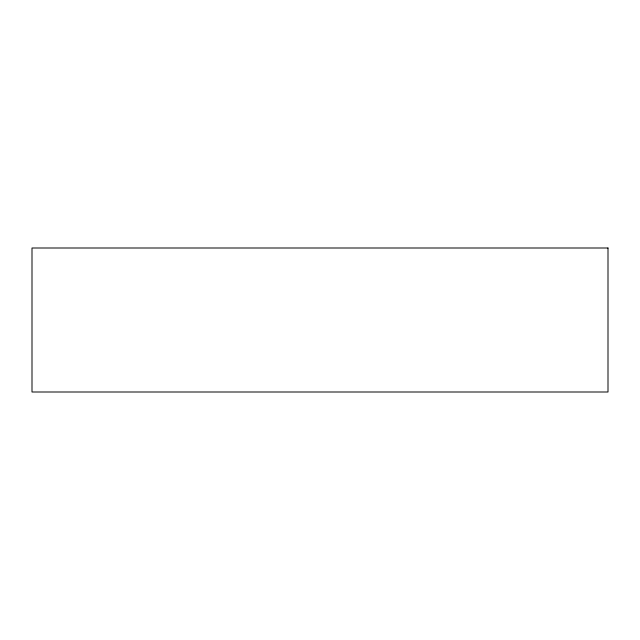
<?xml version="1.0" encoding="UTF-8"?>
<svg xmlns="http://www.w3.org/2000/svg" width="640" height="640" viewBox="0 0 640 640"><rect width="100%" height="100%" fill="white"/><g stroke="black" fill="none" stroke-linecap="round" stroke-linejoin="round"><path stroke-width="0.96" d="M608 248L32 248L32 392L608 392L608 248"/></g></svg>
